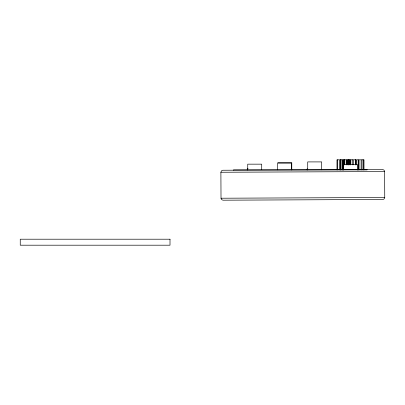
<?xml version="1.0" encoding="UTF-8"?>
<svg xmlns="http://www.w3.org/2000/svg" width="405" height="405" viewBox="0 0 405 405"><rect width="100%" height="100%" fill="white"/><g stroke="black" fill="none" stroke-linecap="round" stroke-linejoin="round"><path stroke-width="0.61" d="M220.892 172.252L221.474 170.839L222.882 170.247L382.654 169.558L383.996 170.085L384.634 171.401L384.745 197.615L384.249 198.825L383.105 199.468L223.013 200.191L221.631 199.645L221.014 198.344L220.892 172.252L384.639 171.543M384.75 197.513L221.008 198.222M344.316 159.803L346.695 159.803L346.68 164.845M353.079 159.803L350.355 159.803L350.355 164.845M361.609 159.803L363.989 159.803L363.989 169.892M277.8 162.618L291.777 162.618L291.777 169.913M248.078 168.763L247.268 168.763L247.268 170.019M367.087 169.624L367.087 169.892L233.477 169.892L233.477 170.201M363.518 159.803L363.523 169.892M362.045 159.803L362.045 169.892M361.113 169.892L361.113 159.803L359.053 159.803L359.053 169.892M358.536 169.892L358.536 159.803L356.425 159.803L356.425 164.845M358.142 159.803L358.142 169.892M357.433 170.044L357.433 164.577L343.455 164.577L343.455 170.044M355.894 164.845L355.894 159.803L353.53 159.803L353.575 164.845M355.433 159.803L355.433 164.845M355.307 159.803L355.307 164.845M352.608 159.803L352.608 164.845M350.831 159.803L350.831 164.845M349.971 164.845L349.971 159.803L347.232 159.803L347.232 164.845M349.616 159.803L349.616 164.845M348.928 159.803L348.928 164.845M348.644 159.803L348.644 164.845M348.573 159.803L348.573 164.845M348.492 159.803L348.492 164.845M347.627 159.803L347.627 164.845M346.224 159.803L346.224 164.845M344.751 159.803L344.776 164.845M344.078 164.845L344.078 159.803L342.807 159.803L342.807 169.892M344.012 159.803L344.012 164.845M343.131 159.803L343.131 169.892M342.372 169.892L342.372 159.803L340.261 159.803L340.261 169.892M341.931 159.803L341.931 169.892M340.701 159.803L340.701 169.892M340.656 159.803L340.656 169.892M339.658 169.892L339.658 159.803L336.98 159.803L336.98 169.892M337.451 159.803L337.451 169.892M321.697 169.806L321.697 161.909L307.719 161.909L307.719 169.806M307.172 168.763L307.172 170.019M291.595 169.852L291.595 163.164L277.617 163.164L277.617 169.852M261.711 169.634L261.711 164.162L247.733 164.162L247.733 169.634M170.004 239.208L20.25 239.208L20.25 245.197L170.004 245.197L170.004 239.208"/></g></svg>
